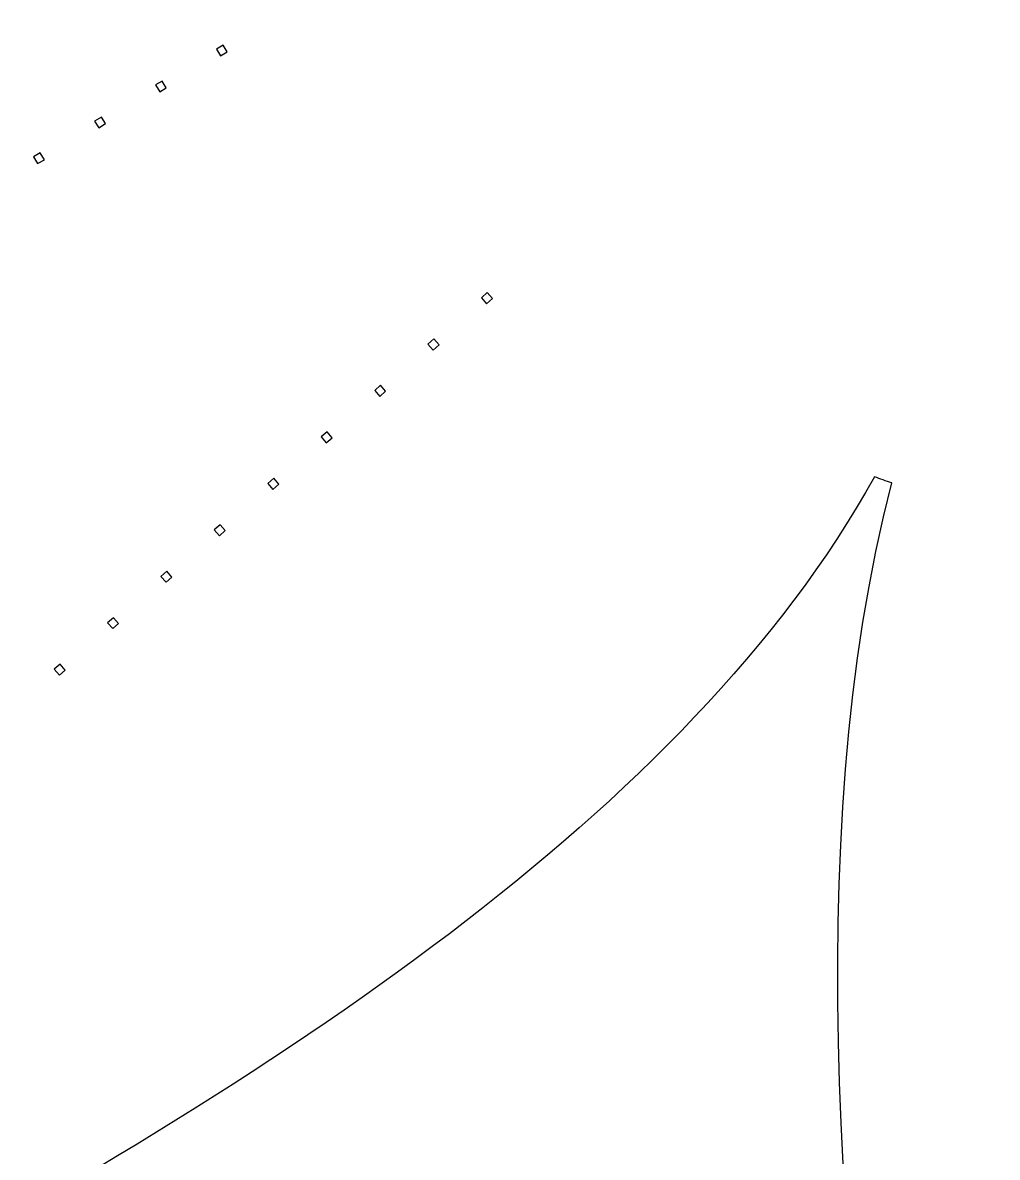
# Model space of a CAD drawing. Header units: centimetres. Extents: x -14.4 to 14.4, y -14.4 to 14.4.
# Drawn here: x -4.214 to -1.272, y -6.592 to -3.169 of the extents above; entities that cross this region are included whole.
import ezdxf
from ezdxf.lldxf.tags import DXFTag

# ---------------------------------------------------------------- set-up
doc = ezdxf.new("R2010")
doc.units = ezdxf.units.CM
doc.header["$MEASUREMENT"] = 0
doc.layers.add('Layer 1', color=7, linetype='Continuous')
tags = doc.linetypes.add('New Line1', pattern=[0.2, 0.1, -0.1]).pattern_tags.tags
tags[6:7] = [DXFTag(74, 4), DXFTag(75, 0), DXFTag(340, '0'), DXFTag(46, 1.0), DXFTag(50, 0.0), DXFTag(44, 0.0), DXFTag(45, 0.0)]
tags[4:5] = [DXFTag(74, 4), DXFTag(75, 0), DXFTag(340, '0'), DXFTag(46, 1.0), DXFTag(50, 0.0), DXFTag(44, 0.0), DXFTag(45, 0.0)]
tags = doc.linetypes.add('New Line227', pattern=[0.2, 0.1, -0.1]).pattern_tags.tags
tags[6:7] = [DXFTag(74, 4), DXFTag(75, 0), DXFTag(340, '0'), DXFTag(46, 1.0), DXFTag(50, 0.0), DXFTag(44, 0.0), DXFTag(45, 0.0)]
tags[4:5] = [DXFTag(74, 4), DXFTag(75, 0), DXFTag(340, '0'), DXFTag(46, 1.0), DXFTag(50, 0.0), DXFTag(44, 0.0), DXFTag(45, 0.0)]
tags = doc.linetypes.add('New Line229', pattern=[0.2, 0.1, -0.1]).pattern_tags.tags
tags[6:7] = [DXFTag(74, 4), DXFTag(75, 0), DXFTag(340, '0'), DXFTag(46, 1.0), DXFTag(50, 0.0), DXFTag(44, 0.0), DXFTag(45, 0.0)]
tags[4:5] = [DXFTag(74, 4), DXFTag(75, 0), DXFTag(340, '0'), DXFTag(46, 1.0), DXFTag(50, 0.0), DXFTag(44, 0.0), DXFTag(45, 0.0)]
tags = doc.linetypes.add('New Line231', pattern=[0.2, 0.1, -0.1]).pattern_tags.tags
tags[6:7] = [DXFTag(74, 4), DXFTag(75, 0), DXFTag(340, '0'), DXFTag(46, 1.0), DXFTag(50, 0.0), DXFTag(44, 0.0), DXFTag(45, 0.0)]
tags[4:5] = [DXFTag(74, 4), DXFTag(75, 0), DXFTag(340, '0'), DXFTag(46, 1.0), DXFTag(50, 0.0), DXFTag(44, 0.0), DXFTag(45, 0.0)]
tags = doc.linetypes.add('New Line233', pattern=[0.2, 0.1, -0.1]).pattern_tags.tags
tags[6:7] = [DXFTag(74, 4), DXFTag(75, 0), DXFTag(340, '0'), DXFTag(46, 1.0), DXFTag(50, 0.0), DXFTag(44, 0.0), DXFTag(45, 0.0)]
tags[4:5] = [DXFTag(74, 4), DXFTag(75, 0), DXFTag(340, '0'), DXFTag(46, 1.0), DXFTag(50, 0.0), DXFTag(44, 0.0), DXFTag(45, 0.0)]
tags = doc.linetypes.add('New Line244', pattern=[0.2, 0.1, -0.1]).pattern_tags.tags
tags[6:7] = [DXFTag(74, 4), DXFTag(75, 0), DXFTag(340, '0'), DXFTag(46, 1.0), DXFTag(50, 0.0), DXFTag(44, 0.0), DXFTag(45, 0.0)]
tags[4:5] = [DXFTag(74, 4), DXFTag(75, 0), DXFTag(340, '0'), DXFTag(46, 1.0), DXFTag(50, 0.0), DXFTag(44, 0.0), DXFTag(45, 0.0)]
tags = doc.linetypes.add('New Line249', pattern=[0.2, 0.1, -0.1]).pattern_tags.tags
tags[6:7] = [DXFTag(74, 4), DXFTag(75, 0), DXFTag(340, '0'), DXFTag(46, 1.0), DXFTag(50, 0.0), DXFTag(44, 0.0), DXFTag(45, 0.0)]
tags[4:5] = [DXFTag(74, 4), DXFTag(75, 0), DXFTag(340, '0'), DXFTag(46, 1.0), DXFTag(50, 0.0), DXFTag(44, 0.0), DXFTag(45, 0.0)]
tags = doc.linetypes.add('New Line254', pattern=[0.2, 0.1, -0.1]).pattern_tags.tags
tags[6:7] = [DXFTag(74, 4), DXFTag(75, 0), DXFTag(340, '0'), DXFTag(46, 1.0), DXFTag(50, 0.0), DXFTag(44, 0.0), DXFTag(45, 0.0)]
tags[4:5] = [DXFTag(74, 4), DXFTag(75, 0), DXFTag(340, '0'), DXFTag(46, 1.0), DXFTag(50, 0.0), DXFTag(44, 0.0), DXFTag(45, 0.0)]
tags = doc.linetypes.add('New Line258', pattern=[0.2, 0.1, -0.1]).pattern_tags.tags
tags[6:7] = [DXFTag(74, 4), DXFTag(75, 0), DXFTag(340, '0'), DXFTag(46, 1.0), DXFTag(50, 0.0), DXFTag(44, 0.0), DXFTag(45, 0.0)]
tags[4:5] = [DXFTag(74, 4), DXFTag(75, 0), DXFTag(340, '0'), DXFTag(46, 1.0), DXFTag(50, 0.0), DXFTag(44, 0.0), DXFTag(45, 0.0)]
tags = doc.linetypes.add('New Line263', pattern=[0.2, 0.1, -0.1]).pattern_tags.tags
tags[6:7] = [DXFTag(74, 4), DXFTag(75, 0), DXFTag(340, '0'), DXFTag(46, 1.0), DXFTag(50, 0.0), DXFTag(44, 0.0), DXFTag(45, 0.0)]
tags[4:5] = [DXFTag(74, 4), DXFTag(75, 0), DXFTag(340, '0'), DXFTag(46, 1.0), DXFTag(50, 0.0), DXFTag(44, 0.0), DXFTag(45, 0.0)]
tags = doc.linetypes.add('New Line268', pattern=[0.2, 0.1, -0.1]).pattern_tags.tags
tags[6:7] = [DXFTag(74, 4), DXFTag(75, 0), DXFTag(340, '0'), DXFTag(46, 1.0), DXFTag(50, 0.0), DXFTag(44, 0.0), DXFTag(45, 0.0)]
tags[4:5] = [DXFTag(74, 4), DXFTag(75, 0), DXFTag(340, '0'), DXFTag(46, 1.0), DXFTag(50, 0.0), DXFTag(44, 0.0), DXFTag(45, 0.0)]
tags = doc.linetypes.add('New Line274', pattern=[0.2, 0.1, -0.1]).pattern_tags.tags
tags[6:7] = [DXFTag(74, 4), DXFTag(75, 0), DXFTag(340, '0'), DXFTag(46, 1.0), DXFTag(50, 0.0), DXFTag(44, 0.0), DXFTag(45, 0.0)]
tags[4:5] = [DXFTag(74, 4), DXFTag(75, 0), DXFTag(340, '0'), DXFTag(46, 1.0), DXFTag(50, 0.0), DXFTag(44, 0.0), DXFTag(45, 0.0)]
tags = doc.linetypes.add('New Line278', pattern=[0.2, 0.1, -0.1]).pattern_tags.tags
tags[6:7] = [DXFTag(74, 4), DXFTag(75, 0), DXFTag(340, '0'), DXFTag(46, 1.0), DXFTag(50, 0.0), DXFTag(44, 0.0), DXFTag(45, 0.0)]
tags[4:5] = [DXFTag(74, 4), DXFTag(75, 0), DXFTag(340, '0'), DXFTag(46, 1.0), DXFTag(50, 0.0), DXFTag(44, 0.0), DXFTag(45, 0.0)]
tags = doc.linetypes.add('New Line286', pattern=[0.2, 0.1, -0.1]).pattern_tags.tags
tags[6:7] = [DXFTag(74, 4), DXFTag(75, 0), DXFTag(340, '0'), DXFTag(46, 1.0), DXFTag(50, 0.0), DXFTag(44, 0.0), DXFTag(45, 0.0)]
tags[4:5] = [DXFTag(74, 4), DXFTag(75, 0), DXFTag(340, '0'), DXFTag(46, 1.0), DXFTag(50, 0.0), DXFTag(44, 0.0), DXFTag(45, 0.0)]

msp = doc.modelspace()

# ---------------------------------------------------------------- linework, layer by layer
at = {"layer": 'Layer 1', "linetype": 'New Line1', "lineweight": 30}
msp.add_open_spline([(-0.02824, 13.49374), (-0.40654, 13.49374), (-0.71734, 12.90195), (-0.74708, 12.15026), (-0.74708, 12.15026), (-0.87804, 12.42245), (-1.06047, 12.59166), (-1.26266, 12.59166), (-1.26266, 12.59166), (-1.36255, 12.51294), (-1.46559, 12.43115), (-1.45851, 12.29047), (-1.45851, 12.29047), (-1.34745, 10.08373), (-2.43411, 6.76733), (-1.87543, 4.59605), (-1.87543, 4.59605), (-1.92103, 4.57666), (-1.9663, 4.55671), (-2.01119, 4.53596), (-2.01119, 4.53596), (-3.20898, 6.51937), (-6.9413, 7.63345), (-8.80574, 9.12428), (-8.80574, 9.12428), (-8.91576, 9.21225), (-9.0418, 9.17638), (-9.16406, 9.14134), (-9.16406, 9.14134), (-9.28223, 8.97727), (-9.25199, 8.73012), (-9.10768, 8.46478), (-9.10768, 8.46478), (-9.73499, 8.87998), (-10.39696, 8.97352), (-10.61807, 8.66656), (-10.61807, 8.66656), (-10.84917, 8.34573), (-10.51168, 7.70708), (-9.8651, 7.23628), (-9.8651, 7.23628), (-10.21171, 7.32302), (-10.50267, 7.28294), (-10.63513, 7.09904), (-10.63513, 7.09904), (-10.71075, 6.93313), (-10.69029, 6.80578), (-10.55576, 6.72663), (-10.55576, 6.72663), (-8.64198, 5.60077), (-6.55349, 2.76652), (-4.50601, 1.88906), (-4.50601, 1.88906), (-4.51834, 1.85783), (-4.52991, 1.82639), (-4.54162, 1.79485), (-4.54162, 1.79485), (-6.7129, 2.25581), (-9.91269, 1.22975), (-12.06096, 1.33787), (-12.06096, 1.33787), (-12.20164, 1.34495), (-12.28343, 1.24191), (-12.36215, 1.14202), (-12.36215, 1.14202), (-12.36215, 0.93983), (-12.19294, 0.7574), (-11.92075, 0.62644), (-11.92075, 0.62644), (-12.67244, 0.5967), (-13.26423, 0.2859), (-13.26423, -0.09241), (-13.26423, -0.09241), (-13.26423, -0.4878), (-12.61745, -0.80936), (-11.81763, -0.81348), (-11.81763, -0.81348), (-12.14958, -0.94567), (-12.36215, -1.14768), (-12.36215, -1.37431), (-12.36215, -1.37431), (-12.32654, -1.55313), (-12.23567, -1.64466), (-12.08025, -1.63025), (-12.08025, -1.63025), (-9.88165, -1.42641), (-6.5557, -2.49265), (-4.38064, -2.02788), (-4.38064, -2.02788), (-4.3753, -2.03921), (-4.37048, -2.05072), (-4.36506, -2.062), (-4.36506, -2.062), (-6.35628, -3.01994), (-8.38051, -5.72642), (-10.23973, -6.8202), (-10.23973, -6.8202), (-10.37426, -6.89934), (-10.39398, -7.02669), (-10.31837, -7.1926), (-10.31837, -7.1926), (-10.18591, -7.3765), (-9.89568, -7.41585), (-9.54907, -7.3291), (-9.54907, -7.3291), (-10.19565, -7.79991), (-10.5324, -8.43929), (-10.3013, -8.76012), (-10.3013, -8.76012), (-10.0802, -9.06709), (-9.41822, -8.97354), (-8.79091, -8.55834), (-8.79091, -8.55834), (-8.93523, -8.82368), (-8.96621, -9.07009), (-8.84803, -9.23416), (-8.84803, -9.23416), (-8.72578, -9.2692), (-8.59899, -9.30507), (-8.48898, -9.2171), (-8.48898, -9.2171), (-6.59659, -7.70392), (-2.78012, -6.57891), (-1.64249, -4.53902), (-1.64249, -4.53902), (-1.62523, -4.54532), (-1.60791, -4.55147), (-1.59056, -4.55757), (-1.59056, -4.55757), (-2.15416, -6.72869), (-1.06467, -10.0506), (-1.17587, -12.26015), (-1.17587, -12.26015), (-1.18295, -12.40083), (-1.07991, -12.48262), (-0.98002, -12.56133), (-0.98002, -12.56133), (-0.77782, -12.56133), (-0.5954, -12.39212), (-0.46444, -12.11994), (-0.46444, -12.11994), (-0.4347, -12.87162), (-0.1239, -13.46342), (0.25441, -13.46342), (0.25441, -13.46342), (0.6498, -13.46342), (0.97136, -12.81663), (0.97548, -12.01682), (0.97548, -12.01682), (1.10767, -12.34877), (1.30968, -12.56134), (1.53632, -12.56133), (1.53632, -12.56133), (1.71514, -12.52572), (1.80666, -12.43486), (1.79225, -12.27943), (1.79225, -12.27943), (1.5806, -9.99663), (2.7384, -6.49836), (2.12979, -4.33502), (2.12979, -4.33502), (2.14089, -4.32954), (2.15213, -4.32425), (2.16317, -4.3187), (2.16317, -4.3187), (3.35857, -6.30441), (7.09436, -7.41896), (8.95996, -8.91072), (8.95996, -8.91072), (9.06997, -8.99869), (9.19676, -8.96282), (9.31901, -8.92778), (9.31901, -8.92778), (9.43719, -8.76371), (9.40621, -8.51656), (9.26189, -8.25122), (9.26189, -8.25122), (9.88921, -8.66642), (10.55118, -8.75996), (10.77229, -8.453), (10.77229, -8.453), (11.00338, -8.13217), (10.66663, -7.49353), (10.02005, -7.02272), (10.02005, -7.02272), (10.36666, -7.10947), (10.65763, -7.06938), (10.79009, -6.88548), (10.79009, -6.88548), (10.86571, -6.71957), (10.84524, -6.59222), (10.71071, -6.51307), (10.71071, -6.51307), (8.8208, -5.40125), (6.7603, -2.62378), (4.73738, -1.70963), (4.73738, -1.70963), (6.91331, -2.11819), (10.16684, -1.08998), (12.32942, -1.29049), (12.32942, -1.29049), (12.48484, -1.30489), (12.5757, -1.21337), (12.61132, -1.03455), (12.61132, -1.03455), (12.61132, -0.80791), (12.39875, -0.60591), (12.06681, -0.47371), (12.06681, -0.47371), (12.86662, -0.4696), (13.5134, -0.14804), (13.5134, 0.24736), (13.5134, 0.24736), (13.5134, 0.62567), (12.92161, 0.93646), (12.16992, 0.96621), (12.16992, 0.96621), (12.44211, 1.09716), (12.61132, 1.27959), (12.61132, 1.48179), (12.61132, 1.48179), (12.5326, 1.58167), (12.45082, 1.68472), (12.31013, 1.67764), (12.31013, 1.67764), (10.04607, 1.56369), (6.61388, 2.70992), (4.4488, 2.04707), (4.4488, 2.04707), (4.44242, 2.06171), (4.43603, 2.07628), (4.42951, 2.09084), (4.42951, 2.09084), (6.51469, 2.90706), (8.64662, 5.82911), (10.59721, 6.97663), (10.59721, 6.97663), (10.73174, 7.05578), (10.7522, 7.18313), (10.67659, 7.34904), (10.67659, 7.34904), (10.54413, 7.53294), (10.25316, 7.57303), (9.90655, 7.48628), (9.90655, 7.48628), (10.55313, 7.95709), (10.89062, 8.59573), (10.65952, 8.91656), (10.65952, 8.91656), (10.43842, 9.22353), (9.77645, 9.12998), (9.14913, 8.71478), (9.14913, 8.71478), (9.29345, 8.98012), (9.32369, 9.22727), (9.20551, 9.39134), (9.20551, 9.39134), (9.08326, 9.42638), (8.95721, 9.46225), (8.8472, 9.37428), (8.8472, 9.37428), (6.9173, 7.83111), (2.98618, 6.69165), (1.93617, 4.5738), (1.93617, 4.5738), (1.92481, 4.57879), (1.91345, 4.58373), (1.90205, 4.58864), (1.90205, 4.58864), (2.3783, 6.76324), (1.30511, 10.10404), (1.50961, 12.30976), (1.50961, 12.30976), (1.52402, 12.46518), (1.43249, 12.55604), (1.25367, 12.59166), (1.25367, 12.59166), (1.02704, 12.59166), (0.82503, 12.37909), (0.69284, 12.04714), (0.69284, 12.04714), (0.68872, 12.84696), (0.36716, 13.49374), (-0.02824, 13.49374)], degree=3, knots=[0, 0, 0, 0, 0.0138889, 0.0138889, 0.0138889, 0.0138889, 0.0277778, 0.0277778, 0.0277778, 0.0277778, 0.0416667, 0.0416667, 0.0416667, 0.0416667, 0.0555556, 0.0555556, 0.0555556, 0.0555556, 0.0694444, 0.0694444, 0.0694444, 0.0694444, 0.0833333, 0.0833333, 0.0833333, 0.0833333, 0.0972222, 0.0972222, 0.0972222, 0.0972222, 0.1111111, 0.1111111, 0.1111111, 0.1111111, 0.125, 0.125, 0.125, 0.125, 0.1388889, 0.1388889, 0.1388889, 0.1388889, 0.1527778, 0.1527778, 0.1527778, 0.1527778, 0.1666667, 0.1666667, 0.1666667, 0.1666667, 0.1805556, 0.1805556, 0.1805556, 0.1805556, 0.1944444, 0.1944444, 0.1944444, 0.1944444, 0.2083333, 0.2083333, 0.2083333, 0.2083333, 0.2222222, 0.2222222, 0.2222222, 0.2222222, 0.2361111, 0.2361111, 0.2361111, 0.2361111, 0.25, 0.25, 0.25, 0.25, 0.2638889, 0.2638889, 0.2638889, 0.2638889, 0.2777778, 0.2777778, 0.2777778, 0.2777778, 0.2916667, 0.2916667, 0.2916667, 0.2916667, 0.3055556, 0.3055556, 0.3055556, 0.3055556, 0.3194444, 0.3194444, 0.3194444, 0.3194444, 0.3333333, 0.3333333, 0.3333333, 0.3333333, 0.3472222, 0.3472222, 0.3472222, 0.3472222, 0.3611111, 0.3611111, 0.3611111, 0.3611111, 0.375, 0.375, 0.375, 0.375, 0.3888889, 0.3888889, 0.3888889, 0.3888889, 0.4027778, 0.4027778, 0.4027778, 0.4027778, 0.4166667, 0.4166667, 0.4166667, 0.4166667, 0.4305556, 0.4305556, 0.4305556, 0.4305556, 0.4444444, 0.4444444, 0.4444444, 0.4444444, 0.4583333, 0.4583333, 0.4583333, 0.4583333, 0.4722222, 0.4722222, 0.4722222, 0.4722222, 0.4861111, 0.4861111, 0.4861111, 0.4861111, 0.5, 0.5, 0.5, 0.5, 0.5138889, 0.5138889, 0.5138889, 0.5138889, 0.5277778, 0.5277778, 0.5277778, 0.5277778, 0.5416667, 0.5416667, 0.5416667, 0.5416667, 0.5555556, 0.5555556, 0.5555556, 0.5555556, 0.5694444, 0.5694444, 0.5694444, 0.5694444, 0.5833333, 0.5833333, 0.5833333, 0.5833333, 0.5972222, 0.5972222, 0.5972222, 0.5972222, 0.6111111, 0.6111111, 0.6111111, 0.6111111, 0.625, 0.625, 0.625, 0.625, 0.6388889, 0.6388889, 0.6388889, 0.6388889, 0.6527778, 0.6527778, 0.6527778, 0.6527778, 0.6666667, 0.6666667, 0.6666667, 0.6666667, 0.6805556, 0.6805556, 0.6805556, 0.6805556, 0.6944444, 0.6944444, 0.6944444, 0.6944444, 0.7083333, 0.7083333, 0.7083333, 0.7083333, 0.7222222, 0.7222222, 0.7222222, 0.7222222, 0.7361111, 0.7361111, 0.7361111, 0.7361111, 0.75, 0.75, 0.75, 0.75, 0.7638889, 0.7638889, 0.7638889, 0.7638889, 0.7777778, 0.7777778, 0.7777778, 0.7777778, 0.7916667, 0.7916667, 0.7916667, 0.7916667, 0.8055556, 0.8055556, 0.8055556, 0.8055556, 0.8194444, 0.8194444, 0.8194444, 0.8194444, 0.8333333, 0.8333333, 0.8333333, 0.8333333, 0.8472222, 0.8472222, 0.8472222, 0.8472222, 0.8611111, 0.8611111, 0.8611111, 0.8611111, 0.875, 0.875, 0.875, 0.875, 0.8888889, 0.8888889, 0.8888889, 0.8888889, 0.9027778, 0.9027778, 0.9027778, 0.9027778, 0.9166667, 0.9166667, 0.9166667, 0.9166667, 0.9305556, 0.9305556, 0.9305556, 0.9305556, 0.9444444, 0.9444444, 0.9444444, 0.9444444, 0.9583333, 0.9583333, 0.9583333, 0.9583333, 0.9722222, 0.9722222, 0.9722222, 0.9722222, 1, 1, 1, 1], dxfattribs=at)
at = {"layer": 'Layer 1', "linetype": 'New Line227', "lineweight": 30}
msp.add_open_spline([(-3.60912, -3.23634), (-3.60912, -3.23634), (-3.59651, -3.25712), (-3.59651, -3.25712), (-3.59651, -3.25712), (-3.59651, -3.25712), (-3.61728, -3.26899), (-3.61728, -3.26899), (-3.61728, -3.26899), (-3.61728, -3.26899), (-3.62915, -3.24821), (-3.62915, -3.24821), (-3.62915, -3.24821), (-3.62915, -3.24821), (-3.60912, -3.23634), (-3.60912, -3.23634)], degree=3, knots=[0, 0, 0, 0, 0.2, 0.2, 0.2, 0.2, 0.4, 0.4, 0.4, 0.4, 0.6, 0.6, 0.6, 0.6, 1, 1, 1, 1], dxfattribs=at)
at = {"layer": 'Layer 1', "linetype": 'New Line229', "lineweight": 30}
msp.add_open_spline([(-3.7931, -3.3454), (-3.7931, -3.3454), (-3.78049, -3.36543), (-3.78049, -3.36543), (-3.78049, -3.36543), (-3.78049, -3.36543), (-3.80052, -3.3773), (-3.80052, -3.3773), (-3.80052, -3.3773), (-3.80052, -3.3773), (-3.81313, -3.35652), (-3.81313, -3.35652), (-3.81313, -3.35652), (-3.81313, -3.35652), (-3.7931, -3.3454), (-3.7931, -3.3454)], degree=3, knots=[0, 0, 0, 0, 0.2, 0.2, 0.2, 0.2, 0.4, 0.4, 0.4, 0.4, 0.6, 0.6, 0.6, 0.6, 1, 1, 1, 1], dxfattribs=at)
at = {"layer": 'Layer 1', "linetype": 'New Line231', "lineweight": 30}
msp.add_open_spline([(-3.97633, -3.45371), (-3.97633, -3.45371), (-3.96446, -3.47299), (-3.96446, -3.47299), (-3.96446, -3.47299), (-3.96446, -3.47299), (-3.98449, -3.48635), (-3.98449, -3.48635), (-3.98449, -3.48635), (-3.98449, -3.48635), (-3.99711, -3.46557), (-3.99711, -3.46557), (-3.99711, -3.46557), (-3.99711, -3.46557), (-3.97633, -3.45371), (-3.97633, -3.45371)], degree=3, knots=[0, 0, 0, 0, 0.2, 0.2, 0.2, 0.2, 0.4, 0.4, 0.4, 0.4, 0.6, 0.6, 0.6, 0.6, 1, 1, 1, 1], dxfattribs=at)
at = {"layer": 'Layer 1', "linetype": 'New Line233', "lineweight": 30}
msp.add_open_spline([(-4.16105, -3.56127), (-4.16105, -3.56127), (-4.14844, -3.58204), (-4.14844, -3.58204), (-4.14844, -3.58204), (-4.14844, -3.58204), (-4.16921, -3.59391), (-4.16921, -3.59391), (-4.16921, -3.59391), (-4.16921, -3.59391), (-4.18108, -3.57388), (-4.18108, -3.57388), (-4.18108, -3.57388), (-4.18108, -3.57388), (-4.16105, -3.56127), (-4.16105, -3.56127)], degree=3, knots=[0, 0, 0, 0, 0.2, 0.2, 0.2, 0.2, 0.4, 0.4, 0.4, 0.4, 0.6, 0.6, 0.6, 0.6, 1, 1, 1, 1], dxfattribs=at)
at = {"layer": 'Layer 1', "linetype": 'New Line244', "lineweight": 30}
msp.add_open_spline([(-2.81164, -3.98264), (-2.81164, -3.98264), (-2.79606, -4.00119), (-2.79606, -4.00119), (-2.79606, -4.00119), (-2.79606, -4.00119), (-2.81386, -4.01677), (-2.81386, -4.01677), (-2.81386, -4.01677), (-2.81386, -4.01677), (-2.82944, -3.99896), (-2.82944, -3.99896), (-2.82944, -3.99896), (-2.82944, -3.99896), (-2.81164, -3.98264), (-2.81164, -3.98264)], degree=3, knots=[0, 0, 0, 0, 0.2, 0.2, 0.2, 0.2, 0.4, 0.4, 0.4, 0.4, 0.6, 0.6, 0.6, 0.6, 1, 1, 1, 1], dxfattribs=at)
at = {"layer": 'Layer 1', "linetype": 'New Line249', "lineweight": 30}
msp.add_open_spline([(-2.97262, -4.12285), (-2.97262, -4.12285), (-2.95704, -4.14065), (-2.95704, -4.14065), (-2.95704, -4.14065), (-2.95704, -4.14065), (-2.97484, -4.15697), (-2.97484, -4.15697), (-2.97484, -4.15697), (-2.97484, -4.15697), (-2.99116, -4.13843), (-2.99116, -4.13843), (-2.99116, -4.13843), (-2.99116, -4.13843), (-2.97262, -4.12285), (-2.97262, -4.12285)], degree=3, knots=[0, 0, 0, 0, 0.2, 0.2, 0.2, 0.2, 0.4, 0.4, 0.4, 0.4, 0.6, 0.6, 0.6, 0.6, 1, 1, 1, 1], dxfattribs=at)
at = {"layer": 'Layer 1', "linetype": 'New Line254', "lineweight": 30}
msp.add_open_spline([(-3.1336, -4.26232), (-3.1336, -4.26232), (-3.11876, -4.28086), (-3.11876, -4.28086), (-3.11876, -4.28086), (-3.11876, -4.28086), (-3.13582, -4.29644), (-3.13582, -4.29644), (-3.13582, -4.29644), (-3.13582, -4.29644), (-3.1514, -4.27864), (-3.1514, -4.27864), (-3.1514, -4.27864), (-3.1514, -4.27864), (-3.1336, -4.26232), (-3.1336, -4.26232)], degree=3, knots=[0, 0, 0, 0, 0.2, 0.2, 0.2, 0.2, 0.4, 0.4, 0.4, 0.4, 0.6, 0.6, 0.6, 0.6, 1, 1, 1, 1], dxfattribs=at)
at = {"layer": 'Layer 1', "linetype": 'New Line258', "lineweight": 30}
msp.add_open_spline([(-3.29458, -4.40327), (-3.29458, -4.40327), (-3.27974, -4.42107), (-3.27974, -4.42107), (-3.27974, -4.42107), (-3.27974, -4.42107), (-3.29755, -4.43665), (-3.29755, -4.43665), (-3.29755, -4.43665), (-3.29755, -4.43665), (-3.31312, -4.4181), (-3.31312, -4.4181), (-3.31312, -4.4181), (-3.31312, -4.4181), (-3.29458, -4.40327), (-3.29458, -4.40327)], degree=3, knots=[0, 0, 0, 0, 0.2, 0.2, 0.2, 0.2, 0.4, 0.4, 0.4, 0.4, 0.6, 0.6, 0.6, 0.6, 1, 1, 1, 1], dxfattribs=at)
at = {"layer": 'Layer 1', "linetype": 'New Line263', "lineweight": 30}
msp.add_open_spline([(-3.4563, -4.54348), (-3.4563, -4.54348), (-3.44072, -4.56128), (-3.44072, -4.56128), (-3.44072, -4.56128), (-3.44072, -4.56128), (-3.45853, -4.57686), (-3.45853, -4.57686), (-3.45853, -4.57686), (-3.45853, -4.57686), (-3.4741, -4.55905), (-3.4741, -4.55905), (-3.4741, -4.55905), (-3.4741, -4.55905), (-3.4563, -4.54348), (-3.4563, -4.54348)], degree=3, knots=[0, 0, 0, 0, 0.2, 0.2, 0.2, 0.2, 0.4, 0.4, 0.4, 0.4, 0.6, 0.6, 0.6, 0.6, 1, 1, 1, 1], dxfattribs=at)
at = {"layer": 'Layer 1', "linetype": 'New Line268', "lineweight": 30}
msp.add_open_spline([(-3.61802, -4.68368), (-3.61802, -4.68368), (-3.60244, -4.70149), (-3.60244, -4.70149), (-3.60244, -4.70149), (-3.60244, -4.70149), (-3.62025, -4.71707), (-3.62025, -4.71707), (-3.62025, -4.71707), (-3.62025, -4.71707), (-3.63583, -4.69926), (-3.63583, -4.69926), (-3.63583, -4.69926), (-3.63583, -4.69926), (-3.61802, -4.68368), (-3.61802, -4.68368)], degree=3, knots=[0, 0, 0, 0, 0.2, 0.2, 0.2, 0.2, 0.4, 0.4, 0.4, 0.4, 0.6, 0.6, 0.6, 0.6, 1, 1, 1, 1], dxfattribs=at)
at = {"layer": 'Layer 1', "linetype": 'New Line274', "lineweight": 30}
msp.add_open_spline([(-3.779, -4.82389), (-3.779, -4.82389), (-3.76342, -4.8417), (-3.76342, -4.8417), (-3.76342, -4.8417), (-3.76342, -4.8417), (-3.78123, -4.85728), (-3.78123, -4.85728), (-3.78123, -4.85728), (-3.78123, -4.85728), (-3.79755, -4.83947), (-3.79755, -4.83947), (-3.79755, -4.83947), (-3.79755, -4.83947), (-3.779, -4.82389), (-3.779, -4.82389)], degree=3, knots=[0, 0, 0, 0, 0.2, 0.2, 0.2, 0.2, 0.4, 0.4, 0.4, 0.4, 0.6, 0.6, 0.6, 0.6, 1, 1, 1, 1], dxfattribs=at)
at = {"layer": 'Layer 1', "linetype": 'New Line278', "lineweight": 30}
msp.add_open_spline([(-3.93998, -4.9641), (-3.93998, -4.9641), (-3.92515, -4.98191), (-3.92515, -4.98191), (-3.92515, -4.98191), (-3.92515, -4.98191), (-3.94221, -4.99674), (-3.94221, -4.99674), (-3.94221, -4.99674), (-3.94221, -4.99674), (-3.95779, -4.97968), (-3.95779, -4.97968), (-3.95779, -4.97968), (-3.95779, -4.97968), (-3.93998, -4.9641), (-3.93998, -4.9641)], degree=3, knots=[0, 0, 0, 0, 0.2, 0.2, 0.2, 0.2, 0.4, 0.4, 0.4, 0.4, 0.6, 0.6, 0.6, 0.6, 1, 1, 1, 1], dxfattribs=at)
at = {"layer": 'Layer 1', "linetype": 'New Line286', "lineweight": 30}
msp.add_open_spline([(-4.10096, -5.10431), (-4.10096, -5.10431), (-4.08538, -5.12211), (-4.08538, -5.12211), (-4.08538, -5.12211), (-4.08538, -5.12211), (-4.10319, -5.13769), (-4.10319, -5.13769), (-4.10319, -5.13769), (-4.10319, -5.13769), (-4.11951, -5.11989), (-4.11951, -5.11989), (-4.11951, -5.11989), (-4.11951, -5.11989), (-4.10096, -5.10431), (-4.10096, -5.10431)], degree=3, knots=[0, 0, 0, 0, 0.2, 0.2, 0.2, 0.2, 0.4, 0.4, 0.4, 0.4, 0.6, 0.6, 0.6, 0.6, 1, 1, 1, 1], dxfattribs=at)

doc.saveas('drawing.dxf')
